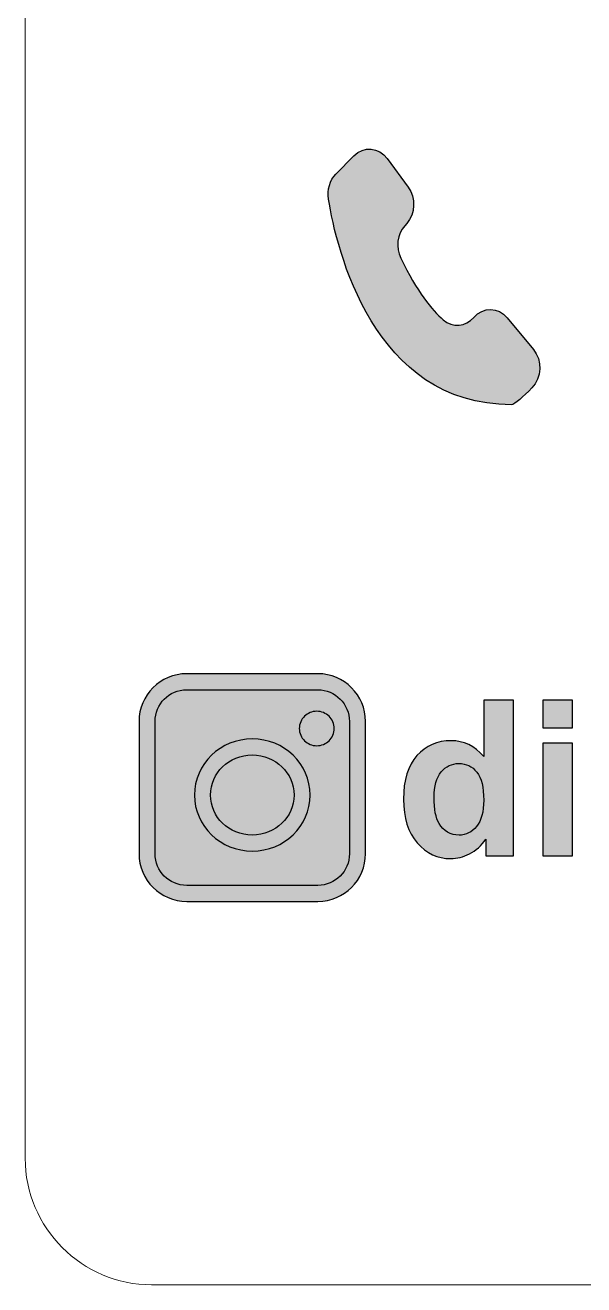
# Model space of a CAD drawing. Header units: millimetres. Extents: x -2352 to 676, y -792 to 122.
# Drawn here: x 635.75 to 644.58, y 81.93 to 101.83 of the extents above; entities that cross this region are included whole.
import ezdxf

# ---------------------------------------------------------------- set-up
doc = ezdxf.new("R2010")
doc.units = ezdxf.units.MM
doc.header["$MEASUREMENT"] = 0
doc.layers.add('Layer 1', color=7, linetype='Continuous')

msp = doc.modelspace()

# ---------------------------------------------------------------- hatches: boundary and pattern name
at = {"layer": 'Layer 1', "true_color": 0x373435}
h = msp.add_hatch(color=250, dxfattribs=at)
edge = h.paths.add_edge_path()
edge.add_spline(control_points=[(641.7509, 98.6626), (641.7509, 98.6626), (641.7832, 98.6987), (641.7832, 98.6987), (641.9204, 98.8539), (641.9304, 99.1037), (641.8062, 99.2722), (641.8062, 99.2722), (641.4748, 99.7229), (641.4748, 99.7229), (641.3415, 99.9044), (641.1045, 99.9242), (640.9496, 99.7675), (640.9496, 99.7675), (640.6648, 99.48), (640.6648, 99.48), (640.5667, 99.3809), (640.5223, 99.2307), (640.5464, 99.0834), (640.6752, 98.2907), (641.2513, 95.835), (643.44, 95.835), (643.4893, 95.835), (643.6303, 95.9659), (643.7634, 96.1021), (643.9193, 96.2614), (643.9299, 96.5371), (643.7859, 96.7096), (643.7859, 96.7096), (643.3725, 97.2082), (643.3725, 97.2082), (643.2297, 97.3803), (642.9927, 97.3833), (642.8458, 97.2142), (642.8458, 97.2142), (642.8458, 97.2142), (642.8458, 97.2142), (642.7152, 97.065), (642.5092, 97.0472), (642.3622, 97.1757), (642.1852, 97.3299), (641.945, 97.6179), (641.688, 98.1529), (641.6079, 98.3195), (641.6329, 98.5286), (641.7509, 98.6626)], knot_values=[0, 0, 0, 0, 0.0666667, 0.0666667, 0.0666667, 0.1333333, 0.1333333, 0.1333333, 0.2, 0.2, 0.2, 0.2666667, 0.2666667, 0.2666667, 0.3333333, 0.3333333, 0.3333333, 0.4, 0.4, 0.4, 0.4666667, 0.4666667, 0.4666667, 0.5333333, 0.5333333, 0.5333333, 0.6, 0.6, 0.6, 0.6666667, 0.6666667, 0.6666667, 0.7333333, 0.7333333, 0.7333333, 0.8, 0.8, 0.8, 0.8666667, 0.8666667, 0.8666667, 0.9333333, 0.9333333, 0.9333333, 1, 1, 1, 1], degree=3, periodic=1)
h = msp.add_hatch(color=250, dxfattribs=at)
edge = h.paths.add_edge_path()
edge.add_spline(control_points=[(640.3781, 87.9886), (640.3781, 87.9886), (638.3041, 87.9886), (638.3041, 87.9886), (638.0963, 87.9886), (637.9079, 88.073), (637.7716, 88.2092), (637.6349, 88.346), (637.5504, 88.5343), (637.5504, 88.7421), (637.5504, 88.7421), (637.5504, 90.8312), (637.5504, 90.8312), (637.5504, 91.0394), (637.6349, 91.228), (637.7712, 91.3643), (637.9075, 91.5006), (638.096, 91.5851), (638.3041, 91.5851), (638.3041, 91.5851), (640.3781, 91.5851), (640.3781, 91.5851), (640.5862, 91.5851), (640.7747, 91.5006), (640.911, 91.3643), (641.0473, 91.228), (641.1317, 91.0394), (641.1317, 90.8312), (641.1317, 90.8312), (641.1317, 88.7421), (641.1317, 88.7421), (641.1317, 88.5343), (641.0473, 88.346), (640.9111, 88.2097), (640.7743, 88.073), (640.5858, 87.9886), (640.3781, 87.9886)], knot_values=[0, 0, 0, 0, 0.0833333, 0.0833333, 0.0833333, 0.1666667, 0.1666667, 0.1666667, 0.25, 0.25, 0.25, 0.3333333, 0.3333333, 0.3333333, 0.4166667, 0.4166667, 0.4166667, 0.5, 0.5, 0.5, 0.5833333, 0.5833333, 0.5833333, 0.6666667, 0.6666667, 0.6666667, 0.75, 0.75, 0.75, 0.8333333, 0.8333333, 0.8333333, 0.9166667, 0.9166667, 0.9166667, 1, 1, 1, 1], degree=3, periodic=1)
h = msp.add_hatch(color=250, dxfattribs=at)
edge = h.paths.add_edge_path()
edge.add_spline(control_points=[(638.3041, 88.2421), (638.3041, 88.2421), (640.3781, 88.2421), (640.3781, 88.2421), (640.5164, 88.2421), (640.6416, 88.2981), (640.732, 88.3883), (640.8222, 88.4787), (640.8782, 88.6039), (640.8782, 88.7421), (640.8782, 88.7421), (640.8782, 90.8312), (640.8782, 90.8312), (640.8782, 90.9693), (640.8221, 91.0946), (640.7317, 91.185), (640.6412, 91.2755), (640.5161, 91.3316), (640.3781, 91.3316), (640.3781, 91.3316), (638.3041, 91.3316), (638.3041, 91.3316), (638.1661, 91.3316), (638.0409, 91.2755), (637.9505, 91.185), (637.86, 91.0946), (637.804, 90.9693), (637.804, 90.8312), (637.804, 90.8312), (637.804, 88.7421), (637.804, 88.7421), (637.804, 88.6039), (637.8599, 88.4787), (637.9502, 88.3883), (638.0405, 88.2981), (638.1659, 88.2421), (638.3041, 88.2421)], knot_values=[0, 0, 0, 0, 0.0833333, 0.0833333, 0.0833333, 0.1666667, 0.1666667, 0.1666667, 0.25, 0.25, 0.25, 0.3333333, 0.3333333, 0.3333333, 0.4166667, 0.4166667, 0.4166667, 0.5, 0.5, 0.5, 0.5833333, 0.5833333, 0.5833333, 0.6666667, 0.6666667, 0.6666667, 0.75, 0.75, 0.75, 0.8333333, 0.8333333, 0.8333333, 0.9166667, 0.9166667, 0.9166667, 1, 1, 1, 1], degree=3, periodic=1)
h = msp.add_hatch(color=250, dxfattribs=at)
edge = h.paths.add_edge_path()
edge.add_spline(control_points=[(643.4713, 88.7091), (643.4713, 88.7091), (643.0356, 88.7091), (643.0356, 88.7091), (643.0356, 88.7091), (643.0356, 88.9703), (643.0356, 88.9703), (642.963, 88.8686), (642.8767, 88.7925), (642.7777, 88.7411), (642.6788, 88.6902), (642.5788, 88.6645), (642.4781, 88.6645), (642.2728, 88.6645), (642.0973, 88.7468), (641.9509, 88.9121), (641.8051, 89.0773), (641.7319, 89.3072), (641.7319, 89.6028), (641.7319, 89.9047), (641.8029, 90.1345), (641.9452, 90.2918), (642.0876, 90.449), (642.2672, 90.5273), (642.4844, 90.5273), (642.6834, 90.5273), (642.8561, 90.4444), (643.0013, 90.2792), (643.0013, 90.2792), (643.0013, 91.1655), (643.0013, 91.1655), (643.0013, 91.1655), (643.4713, 91.1655), (643.4713, 91.1655), (643.4713, 91.1655), (643.4713, 88.7091), (643.4713, 88.7091)], knot_values=[0, 0, 0, 0, 0.0833333, 0.0833333, 0.0833333, 0.1666667, 0.1666667, 0.1666667, 0.25, 0.25, 0.25, 0.3333333, 0.3333333, 0.3333333, 0.4166667, 0.4166667, 0.4166667, 0.5, 0.5, 0.5, 0.5833333, 0.5833333, 0.5833333, 0.6666667, 0.6666667, 0.6666667, 0.75, 0.75, 0.75, 0.8333333, 0.8333333, 0.8333333, 0.9166667, 0.9166667, 0.9166667, 1, 1, 1, 1], degree=3, periodic=1)
h = msp.add_hatch(color=250, dxfattribs=at)
edge = h.paths.add_edge_path()
edge.add_spline(control_points=[(643.9339, 90.7298), (643.9339, 90.7298), (643.9339, 91.1655), (643.9339, 91.1655), (643.9339, 91.1655), (644.4039, 91.1655), (644.4039, 91.1655), (644.4039, 91.1655), (644.4039, 90.7298), (644.4039, 90.7298), (644.4039, 90.7298), (643.9339, 90.7298), (643.9339, 90.7298)], knot_values=[0, 0, 0, 0, 0.25, 0.25, 0.25, 0.5, 0.5, 0.5, 0.75, 0.75, 0.75, 1, 1, 1, 1], degree=3, periodic=1)
h = msp.add_hatch(color=250, dxfattribs=at)
edge = h.paths.add_edge_path()
edge.add_spline(control_points=[(640.6376, 90.72), (640.6376, 90.6444), (640.6059, 90.576), (640.5545, 90.5264), (640.5048, 90.4782), (640.4362, 90.4483), (640.361, 90.4483), (640.2858, 90.4483), (640.2172, 90.4782), (640.1673, 90.5265), (640.1162, 90.5759), (640.0842, 90.6444), (640.0842, 90.72), (640.0842, 90.7954), (640.1161, 90.8639), (640.1674, 90.9135), (640.2173, 90.9617), (640.2858, 90.9917), (640.361, 90.9917), (640.4361, 90.9917), (640.5046, 90.9617), (640.5545, 90.9135), (640.6059, 90.8638), (640.6376, 90.7954), (640.6376, 90.72)], knot_values=[0, 0, 0, 0, 0.125, 0.125, 0.125, 0.25, 0.25, 0.25, 0.375, 0.375, 0.375, 0.5, 0.5, 0.5, 0.625, 0.625, 0.625, 0.75, 0.75, 0.75, 0.875, 0.875, 0.875, 1, 1, 1, 1], degree=3, periodic=1)
h = msp.add_hatch(color=250, dxfattribs=at)
edge = h.paths.add_edge_path()
edge.add_spline(control_points=[(640.2548, 89.6693), (640.2548, 89.424), (640.1517, 89.2019), (639.9852, 89.041), (639.82, 88.8815), (639.5921, 88.7828), (639.3411, 88.7828), (639.0902, 88.7828), (638.8622, 88.8816), (638.697, 89.041), (638.5305, 89.2019), (638.4274, 89.424), (638.4274, 89.6693), (638.4274, 89.9146), (638.5305, 90.1368), (638.697, 90.2976), (638.8622, 90.457), (639.0902, 90.5559), (639.3411, 90.5559), (639.5921, 90.5559), (639.82, 90.4571), (639.9852, 90.2976), (640.1517, 90.1368), (640.2548, 89.9146), (640.2548, 89.6693)], knot_values=[0, 0, 0, 0, 0.125, 0.125, 0.125, 0.25, 0.25, 0.25, 0.375, 0.375, 0.375, 0.5, 0.5, 0.5, 0.625, 0.625, 0.625, 0.75, 0.75, 0.75, 0.875, 0.875, 0.875, 1, 1, 1, 1], degree=3, periodic=1)
h = msp.add_hatch(color=250, dxfattribs=at)
edge = h.paths.add_edge_path()
edge.add_spline(control_points=[(643.9339, 88.7091), (643.9339, 88.7091), (643.9339, 90.4896), (643.9339, 90.4896), (643.9339, 90.4896), (644.4039, 90.4896), (644.4039, 90.4896), (644.4039, 90.4896), (644.4039, 88.7091), (644.4039, 88.7091), (644.4039, 88.7091), (643.9339, 88.7091), (643.9339, 88.7091)], knot_values=[0, 0, 0, 0, 0.25, 0.25, 0.25, 0.5, 0.5, 0.5, 0.75, 0.75, 0.75, 1, 1, 1, 1], degree=3, periodic=1)
h = msp.add_hatch(color=250, dxfattribs=at)
edge = h.paths.add_edge_path()
edge.add_spline(control_points=[(639.8099, 89.2232), (639.9281, 89.3372), (640.0013, 89.4951), (640.0013, 89.6693), (640.0013, 89.8436), (639.9281, 90.0014), (639.8099, 90.1155), (639.6905, 90.2309), (639.5246, 90.3024), (639.3411, 90.3024), (639.1576, 90.3024), (638.9918, 90.2309), (638.8722, 90.1155), (638.7541, 90.0014), (638.6809, 89.8436), (638.6809, 89.6693), (638.6809, 89.4951), (638.7541, 89.3372), (638.8722, 89.2232), (638.9918, 89.1078), (639.1576, 89.0363), (639.3411, 89.0363), (639.5246, 89.0363), (639.6905, 89.1078), (639.8099, 89.2232)], knot_values=[0, 0, 0, 0, 0.125, 0.125, 0.125, 0.25, 0.25, 0.25, 0.375, 0.375, 0.375, 0.5, 0.5, 0.5, 0.625, 0.625, 0.625, 0.75, 0.75, 0.75, 0.875, 0.875, 0.875, 1, 1, 1, 1], degree=3, periodic=1)
h = msp.add_hatch(color=250, dxfattribs=at)
edge = h.paths.add_edge_path()
edge.add_spline(control_points=[(642.2157, 89.6337), (642.2157, 89.4432), (642.2419, 89.3055), (642.294, 89.2203), (642.3701, 89.0968), (642.4758, 89.035), (642.6119, 89.035), (642.72, 89.035), (642.812, 89.0813), (642.8875, 89.1739), (642.9635, 89.2666), (643.0013, 89.4043), (643.0013, 89.5885), (643.0013, 89.7937), (642.9647, 89.9413), (642.8909, 90.0316), (642.8172, 90.122), (642.7234, 90.1672), (642.6085, 90.1672), (642.497, 90.1672), (642.4038, 90.1225), (642.3283, 90.0334), (642.2534, 89.9441), (642.2157, 89.8109), (642.2157, 89.6337)], knot_values=[0, 0, 0, 0, 0.125, 0.125, 0.125, 0.25, 0.25, 0.25, 0.375, 0.375, 0.375, 0.5, 0.5, 0.5, 0.625, 0.625, 0.625, 0.75, 0.75, 0.75, 0.875, 0.875, 0.875, 1, 1, 1, 1], degree=3, periodic=1)

# ---------------------------------------------------------------- linework, layer by layer
at = {"layer": 'Layer 1', "color": 250, "lineweight": 18}
msp.add_open_spline([(637.7503, 121.7313), (637.7503, 121.7313), (673.5503, 121.7313), (673.5503, 121.7313), (674.6503, 121.7313), (675.5503, 120.8313), (675.5503, 119.7313), (675.5503, 119.7313), (675.5503, 83.9313), (675.5503, 83.9313), (675.5503, 82.8313), (674.6503, 81.9313), (673.5503, 81.9313), (673.5503, 81.9313), (637.7503, 81.9313), (637.7503, 81.9313), (636.6503, 81.9313), (635.7503, 82.8313), (635.7503, 83.9313), (635.7503, 83.9313), (635.7503, 119.7313), (635.7503, 119.7313), (635.7503, 120.8313), (636.6503, 121.7313), (637.7503, 121.7313)], degree=3, knots=[0, 0, 0, 0, 0.125, 0.125, 0.125, 0.25, 0.25, 0.25, 0.375, 0.375, 0.375, 0.5, 0.5, 0.5, 0.625, 0.625, 0.625, 0.75, 0.75, 0.75, 0.875, 0.875, 0.875, 1, 1, 1, 1], dxfattribs=at)
at = {"layer": 'Layer 1', "color": 250}
for points, knots in [([(641.7509, 98.6626), (641.7509, 98.6626), (641.7832, 98.6987), (641.7832, 98.6987), (641.9204, 98.8539), (641.9304, 99.1037), (641.8062, 99.2722), (641.8062, 99.2722), (641.4748, 99.7229), (641.4748, 99.7229), (641.3415, 99.9044), (641.1045, 99.9242), (640.9496, 99.7675), (640.9496, 99.7675), (640.6648, 99.48), (640.6648, 99.48), (640.5667, 99.3809), (640.5223, 99.2307), (640.5464, 99.0834), (640.6752, 98.2907), (641.2513, 95.835), (643.44, 95.835), (643.4893, 95.835), (643.6303, 95.9659), (643.7634, 96.1021), (643.9193, 96.2614), (643.9299, 96.5371), (643.7859, 96.7096), (643.7859, 96.7096), (643.3725, 97.2082), (643.3725, 97.2082), (643.2297, 97.3803), (642.9927, 97.3833), (642.8458, 97.2142), (642.8458, 97.2142), (642.8458, 97.2142), (642.8458, 97.2142), (642.7152, 97.065), (642.5092, 97.0472), (642.3622, 97.1757), (642.1852, 97.3299), (641.945, 97.6179), (641.688, 98.1529), (641.6079, 98.3195), (641.6329, 98.5286), (641.7509, 98.6626)], [0, 0, 0, 0, 0.0666667, 0.0666667, 0.0666667, 0.1333333, 0.1333333, 0.1333333, 0.2, 0.2, 0.2, 0.2666667, 0.2666667, 0.2666667, 0.3333333, 0.3333333, 0.3333333, 0.4, 0.4, 0.4, 0.4666667, 0.4666667, 0.4666667, 0.5333333, 0.5333333, 0.5333333, 0.6, 0.6, 0.6, 0.6666667, 0.6666667, 0.6666667, 0.7333333, 0.7333333, 0.7333333, 0.8, 0.8, 0.8, 0.8666667, 0.8666667, 0.8666667, 0.9333333, 0.9333333, 0.9333333, 1, 1, 1, 1]), ([(640.3781, 87.9886), (640.3781, 87.9886), (638.3041, 87.9886), (638.3041, 87.9886), (638.0963, 87.9886), (637.9079, 88.073), (637.7716, 88.2092), (637.6349, 88.346), (637.5504, 88.5343), (637.5504, 88.7421), (637.5504, 88.7421), (637.5504, 90.8312), (637.5504, 90.8312), (637.5504, 91.0394), (637.6349, 91.228), (637.7712, 91.3643), (637.9075, 91.5006), (638.096, 91.5851), (638.3041, 91.5851), (638.3041, 91.5851), (640.3781, 91.5851), (640.3781, 91.5851), (640.5862, 91.5851), (640.7747, 91.5006), (640.911, 91.3643), (641.0473, 91.228), (641.1317, 91.0394), (641.1317, 90.8312), (641.1317, 90.8312), (641.1317, 88.7421), (641.1317, 88.7421), (641.1317, 88.5343), (641.0473, 88.346), (640.9111, 88.2097), (640.7743, 88.073), (640.5858, 87.9886), (640.3781, 87.9886)], [0, 0, 0, 0, 0.0833333, 0.0833333, 0.0833333, 0.1666667, 0.1666667, 0.1666667, 0.25, 0.25, 0.25, 0.3333333, 0.3333333, 0.3333333, 0.4166667, 0.4166667, 0.4166667, 0.5, 0.5, 0.5, 0.5833333, 0.5833333, 0.5833333, 0.6666667, 0.6666667, 0.6666667, 0.75, 0.75, 0.75, 0.8333333, 0.8333333, 0.8333333, 0.9166667, 0.9166667, 0.9166667, 1, 1, 1, 1]), ([(638.3041, 88.2421), (638.3041, 88.2421), (640.3781, 88.2421), (640.3781, 88.2421), (640.5164, 88.2421), (640.6416, 88.2981), (640.732, 88.3883), (640.8222, 88.4787), (640.8782, 88.6039), (640.8782, 88.7421), (640.8782, 88.7421), (640.8782, 90.8312), (640.8782, 90.8312), (640.8782, 90.9693), (640.8221, 91.0946), (640.7317, 91.185), (640.6412, 91.2755), (640.5161, 91.3316), (640.3781, 91.3316), (640.3781, 91.3316), (638.3041, 91.3316), (638.3041, 91.3316), (638.1661, 91.3316), (638.0409, 91.2755), (637.9505, 91.185), (637.86, 91.0946), (637.804, 90.9693), (637.804, 90.8312), (637.804, 90.8312), (637.804, 88.7421), (637.804, 88.7421), (637.804, 88.6039), (637.8599, 88.4787), (637.9502, 88.3883), (638.0405, 88.2981), (638.1659, 88.2421), (638.3041, 88.2421)], [0, 0, 0, 0, 0.0833333, 0.0833333, 0.0833333, 0.1666667, 0.1666667, 0.1666667, 0.25, 0.25, 0.25, 0.3333333, 0.3333333, 0.3333333, 0.4166667, 0.4166667, 0.4166667, 0.5, 0.5, 0.5, 0.5833333, 0.5833333, 0.5833333, 0.6666667, 0.6666667, 0.6666667, 0.75, 0.75, 0.75, 0.8333333, 0.8333333, 0.8333333, 0.9166667, 0.9166667, 0.9166667, 1, 1, 1, 1]), ([(643.4713, 88.7091), (643.4713, 88.7091), (643.0356, 88.7091), (643.0356, 88.7091), (643.0356, 88.7091), (643.0356, 88.9703), (643.0356, 88.9703), (642.963, 88.8686), (642.8767, 88.7925), (642.7777, 88.7411), (642.6788, 88.6902), (642.5788, 88.6645), (642.4781, 88.6645), (642.2728, 88.6645), (642.0973, 88.7468), (641.9509, 88.9121), (641.8051, 89.0773), (641.7319, 89.3072), (641.7319, 89.6028), (641.7319, 89.9047), (641.8029, 90.1345), (641.9452, 90.2918), (642.0876, 90.449), (642.2672, 90.5273), (642.4844, 90.5273), (642.6834, 90.5273), (642.8561, 90.4444), (643.0013, 90.2792), (643.0013, 90.2792), (643.0013, 91.1655), (643.0013, 91.1655), (643.0013, 91.1655), (643.4713, 91.1655), (643.4713, 91.1655), (643.4713, 91.1655), (643.4713, 88.7091), (643.4713, 88.7091)], [0, 0, 0, 0, 0.0833333, 0.0833333, 0.0833333, 0.1666667, 0.1666667, 0.1666667, 0.25, 0.25, 0.25, 0.3333333, 0.3333333, 0.3333333, 0.4166667, 0.4166667, 0.4166667, 0.5, 0.5, 0.5, 0.5833333, 0.5833333, 0.5833333, 0.6666667, 0.6666667, 0.6666667, 0.75, 0.75, 0.75, 0.8333333, 0.8333333, 0.8333333, 0.9166667, 0.9166667, 0.9166667, 1, 1, 1, 1]), ([(643.9339, 90.7298), (643.9339, 90.7298), (643.9339, 91.1655), (643.9339, 91.1655), (643.9339, 91.1655), (644.4039, 91.1655), (644.4039, 91.1655), (644.4039, 91.1655), (644.4039, 90.7298), (644.4039, 90.7298), (644.4039, 90.7298), (643.9339, 90.7298), (643.9339, 90.7298)], [0, 0, 0, 0, 0.25, 0.25, 0.25, 0.5, 0.5, 0.5, 0.75, 0.75, 0.75, 1, 1, 1, 1]), ([(640.6376, 90.72), (640.6376, 90.6444), (640.6059, 90.576), (640.5545, 90.5264), (640.5048, 90.4782), (640.4362, 90.4483), (640.361, 90.4483), (640.2858, 90.4483), (640.2172, 90.4782), (640.1673, 90.5265), (640.1162, 90.5759), (640.0842, 90.6444), (640.0842, 90.72), (640.0842, 90.7954), (640.1161, 90.8639), (640.1674, 90.9135), (640.2173, 90.9617), (640.2858, 90.9917), (640.361, 90.9917), (640.4361, 90.9917), (640.5046, 90.9617), (640.5545, 90.9135), (640.6059, 90.8638), (640.6376, 90.7954), (640.6376, 90.72)], [0, 0, 0, 0, 0.125, 0.125, 0.125, 0.25, 0.25, 0.25, 0.375, 0.375, 0.375, 0.5, 0.5, 0.5, 0.625, 0.625, 0.625, 0.75, 0.75, 0.75, 0.875, 0.875, 0.875, 1, 1, 1, 1]), ([(640.2548, 89.6693), (640.2548, 89.424), (640.1517, 89.2019), (639.9852, 89.041), (639.82, 88.8815), (639.5921, 88.7828), (639.3411, 88.7828), (639.0902, 88.7828), (638.8622, 88.8816), (638.697, 89.041), (638.5305, 89.2019), (638.4274, 89.424), (638.4274, 89.6693), (638.4274, 89.9146), (638.5305, 90.1368), (638.697, 90.2976), (638.8622, 90.457), (639.0902, 90.5559), (639.3411, 90.5559), (639.5921, 90.5559), (639.82, 90.4571), (639.9852, 90.2976), (640.1517, 90.1368), (640.2548, 89.9146), (640.2548, 89.6693)], [0, 0, 0, 0, 0.125, 0.125, 0.125, 0.25, 0.25, 0.25, 0.375, 0.375, 0.375, 0.5, 0.5, 0.5, 0.625, 0.625, 0.625, 0.75, 0.75, 0.75, 0.875, 0.875, 0.875, 1, 1, 1, 1]), ([(643.9339, 88.7091), (643.9339, 88.7091), (643.9339, 90.4896), (643.9339, 90.4896), (643.9339, 90.4896), (644.4039, 90.4896), (644.4039, 90.4896), (644.4039, 90.4896), (644.4039, 88.7091), (644.4039, 88.7091), (644.4039, 88.7091), (643.9339, 88.7091), (643.9339, 88.7091)], [0, 0, 0, 0, 0.25, 0.25, 0.25, 0.5, 0.5, 0.5, 0.75, 0.75, 0.75, 1, 1, 1, 1]), ([(639.8099, 89.2232), (639.9281, 89.3372), (640.0013, 89.4951), (640.0013, 89.6693), (640.0013, 89.8436), (639.9281, 90.0014), (639.8099, 90.1155), (639.6905, 90.2309), (639.5246, 90.3024), (639.3411, 90.3024), (639.1576, 90.3024), (638.9918, 90.2309), (638.8722, 90.1155), (638.7541, 90.0014), (638.6809, 89.8436), (638.6809, 89.6693), (638.6809, 89.4951), (638.7541, 89.3372), (638.8722, 89.2232), (638.9918, 89.1078), (639.1576, 89.0363), (639.3411, 89.0363), (639.5246, 89.0363), (639.6905, 89.1078), (639.8099, 89.2232)], [0, 0, 0, 0, 0.125, 0.125, 0.125, 0.25, 0.25, 0.25, 0.375, 0.375, 0.375, 0.5, 0.5, 0.5, 0.625, 0.625, 0.625, 0.75, 0.75, 0.75, 0.875, 0.875, 0.875, 1, 1, 1, 1]), ([(642.2157, 89.6337), (642.2157, 89.4432), (642.2419, 89.3055), (642.294, 89.2203), (642.3701, 89.0968), (642.4758, 89.035), (642.6119, 89.035), (642.72, 89.035), (642.812, 89.0813), (642.8875, 89.1739), (642.9635, 89.2666), (643.0013, 89.4043), (643.0013, 89.5885), (643.0013, 89.7937), (642.9647, 89.9413), (642.8909, 90.0316), (642.8172, 90.122), (642.7234, 90.1672), (642.6085, 90.1672), (642.497, 90.1672), (642.4038, 90.1225), (642.3283, 90.0334), (642.2534, 89.9441), (642.2157, 89.8109), (642.2157, 89.6337)], [0, 0, 0, 0, 0.125, 0.125, 0.125, 0.25, 0.25, 0.25, 0.375, 0.375, 0.375, 0.5, 0.5, 0.5, 0.625, 0.625, 0.625, 0.75, 0.75, 0.75, 0.875, 0.875, 0.875, 1, 1, 1, 1])]:
    msp.add_open_spline(points, degree=3, knots=knots, dxfattribs=at)

doc.saveas('drawing.dxf')
